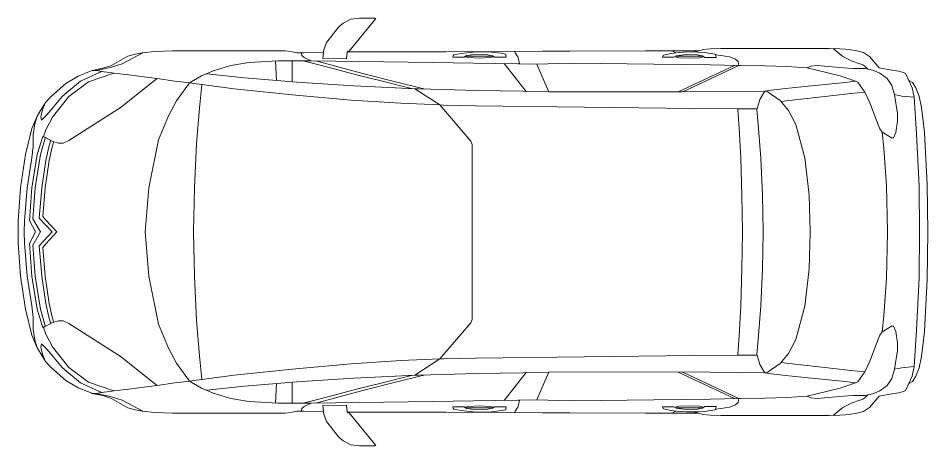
# Model space of a CAD drawing. Header units: millimetres. Extents: x -6000 to 28000, y -6000 to 27998.
# Drawn here: x 12302 to 16772, y 9802 to 11902 of the extents above; entities that cross this region are included whole.
import ezdxf

# ---------------------------------------------------------------- set-up
doc = ezdxf.new("R2010")
doc.units = ezdxf.units.MM
doc.header["$MEASUREMENT"] = 0
doc.layers.add('Interior - Furniture', color=7, linetype='Continuous')
doc.layers.add('Interior - Furniture _Pen_No__4', color=104, linetype='Continuous', lineweight=20, true_color=0x029e21)

# ---------------------------------------------------------------- blocks, each defined once
blk = doc.blocks.new('Minivan 18')
at = {"layer": 'Interior - Furniture _Pen_No__4', "linetype": 'Continuous'}
for p, q in [((666, 1025.7), (703.6, 1045.4)), ((826.2, 1048.7), (696, 887.9)), ((703.6, 1045.4), (746.8, 1050)), ((746.8, 1050), (823.2, 1049.6)), ((823.2, 1049.6), (826.2, 1048.7)), ((584.8, 931.2), (644.8, 1006.9)), ((644.8, 1006.9), (666, 1025.7)), ((569.6, 883.8), (570.9, 895.3)), ((570.9, 895.3), (584.8, 931.2)), ((2413.5, 889.8), (2436.1, 895.8)), ((2436.1, 895.8), (2469.1, 899.4)), ((2469.1, 899.4), (2522.5, 900.8)), ((2522.5, 900.8), (2588.4, 900.8)), ((2588.4, 900.8), (2672.2, 900.8)), ((2672.2, 900.8), (2770.1, 900.7)), ((2770.1, 900.7), (2865.3, 900.7)), ((2865.3, 900.7), (2965.6, 900.6)), ((2965.6, 900.6), (3054.9, 900.5)), ((3054.9, 900.5), (3075.4, 900.2)), ((3075.4, 900.2), (3078.4, 900.5)), ((3075.4, 900.2), (3122.4, 862)), ((3078.4, 900.5), (3134.4, 898)), ((3134.4, 898), (3184.1, 892.1)), ((-472.1, 817.9), (-391.5, 863.2)), ((-420.3, 825.6), (-318.5, 880.4)), ((-391.5, 863.2), (-362.4, 872.5)), ((-362.4, 872.5), (-322.2, 879.8)), ((-322.2, 879.8), (-318.5, 880.4)), ((-318.5, 880.4), (-261, 886.2)), ((-261, 886.2), (-173.1, 889.4)), ((-173.1, 889.4), (-73.6, 889.5)), ((-73.6, 889.5), (27.7, 889.5)), ((27.7, 889.5), (119.7, 889.5)), ((119.7, 889.5), (207, 889.5)), ((207, 889.5), (268.7, 889.5)), ((268.7, 889.5), (329.6, 889.6)), ((329.6, 889.6), (378.8, 889.2)), ((378.8, 889.2), (406.7, 886.1)), ((406.7, 886.1), (439.9, 880.4)), ((439.9, 880.4), (472.6, 880.6)), ((461.8, 874.8), (463.3, 880.6)), ((463, 867), (461.8, 874.8)), ((474.4, 857.7), (463, 867)), ((472.6, 880.6), (569.6, 883.8)), ((508.5, 840.2), (474.4, 857.7)), ((569.6, 883.8), (566.2, 852.6)), ((566.2, 852.6), (683, 850)), ((685.9, 885.2), (683, 850)), ((686, 886.1), (685.9, 885.2)), ((685.9, 885.2), (1171, 885.2)), ((686.1, 886.2), (686, 886.1)), ((696, 887.9), (686.1, 886.2)), ((1171, 885.2), (1504.1, 887)), ((1204.9, 859.5), (1207.4, 867.4)), ((1205.5, 858.8), (1205.2, 859)), ((1208.7, 859.3), (1205.5, 858.8)), ((1207.4, 867.4), (1210.8, 869.9)), ((1259.3, 858.8), (1208.7, 859.3)), ((1210.8, 869.9), (1246.1, 876.6)), ((1246.1, 876.6), (1273.2, 880.5)), ((1260.4, 858.6), (1259.3, 858.8)), ((1271.6, 866.3), (1260.4, 858.6)), ((1263.6, 860.3), (1282.2, 863.3)), ((1281.9, 856.3), (1263.6, 860.3)), ((1321.9, 872.6), (1271.6, 866.3)), ((1273.2, 880.5), (1322.8, 884.7)), ((1336, 854.5), (1281.9, 856.3)), ((1282.2, 863.3), (1337.4, 864.1)), ((1376.7, 870.5), (1321.9, 872.6)), ((1322.8, 884.7), (1377.2, 884.5)), ((1387.6, 856.4), (1336, 854.5)), ((1337.4, 864.1), (1389.3, 863.3)), ((1401.1, 865.7), (1376.7, 870.5)), ((1377.2, 884.5), (1409.2, 882.1)), ((1404, 860.3), (1387.6, 856.4)), ((1389.3, 863.3), (1404, 860.3)), ((1410.5, 858.6), (1401.1, 865.7)), ((1409.2, 882.1), (1442.7, 877.5)), ((1411.7, 858.5), (1410.5, 858.6)), ((1467, 858.7), (1411.7, 858.5)), ((1442.7, 877.5), (1465.8, 873)), ((1467, 858.7), (1465.8, 873)), ((1504.1, 887), (1510.9, 887)), ((1510.9, 887), (1646.3, 887.7)), ((1511.2, 876.1), (1510.9, 887)), ((1514.9, 874.9), (1511.2, 876.1)), ((1520.4, 867), (1514.9, 874.9)), ((1523.9, 860), (1520.4, 867)), ((1527.4, 848.8), (1523.9, 860)), ((1646.3, 887.7), (1778.8, 888.1)), ((1778.8, 888.1), (2152.1, 889.3)), ((2152.1, 889.3), (2273.3, 889.4)), ((2235.8, 858.7), (2238.3, 866.7)), ((2291.5, 858.1), (2235.8, 858.7)), ((2238.3, 866.7), (2241.7, 869.2)), ((2241.7, 869.2), (2277, 875.9)), ((2273.3, 889.4), (2281.5, 889.4)), ((2277, 875.9), (2304, 879.8)), ((2281.5, 889.4), (2413.5, 889.8)), ((2301.2, 879.4), (2281.5, 889.4)), ((2302.5, 865.6), (2291.5, 858.1)), ((2299.6, 860), (2316.5, 862.8)), ((2315.9, 856.1), (2299.6, 860)), ((2352.8, 871.9), (2302.5, 865.6)), ((2304, 879.8), (2353.6, 884)), ((2367.7, 854.5), (2315.9, 856.1)), ((2316.5, 862.8), (2369.6, 863.4)), ((2407.5, 869.8), (2352.8, 871.9)), ((2353.6, 884), (2408, 883.8)), ((2417.8, 856.1), (2367.7, 854.5)), ((2369.6, 863.4), (2419.7, 862.8)), ((2384.7, 883.9), (2413.5, 889.8)), ((2432, 865), (2407.5, 869.8)), ((2408, 883.8), (2440, 881.4)), ((2433, 859.9), (2417.8, 856.1)), ((2419.7, 862.8), (2433, 859.9)), ((2441.8, 857.6), (2432, 865)), ((2440, 881.4), (2473.6, 876.8)), ((2441.8, 857.6), (2498.4, 857.6)), ((2473.6, 876.8), (2493, 873)), ((2493, 873), (2495.7, 871.6)), ((2496.9, 870.2), (2495.7, 871.6)), ((2497.1, 866.7), (2496.9, 870.2)), ((2496.9, 869.7), (2522.9, 867.1)), ((2498.4, 857.6), (2497.1, 866.7)), ((2522.9, 867.1), (2565.5, 860)), ((2565.5, 860), (2594.7, 848.8)), ((3122.4, 862), (3166.7, 838.7)), ((3184.1, 892.1), (3222.8, 881.5)), ((3222.8, 881.5), (3252.3, 861.3)), ((3252.3, 861.3), (3299.6, 806.5)), ((-548.2, 792.5), (-477, 807.3)), ((-515.1, 803.8), (-472.1, 817.9)), ((-477, 807.3), (-420.3, 825.6)), ((114, 818.4), (27.2, 791.7)), ((203.2, 832.9), (114, 818.4)), ((132.7, 815.3), (132.8, 815.3)), ((344.9, 840.9), (203.2, 832.9)), ((333.3, 840.2), (338.7, 744.7)), ((498.2, 841.3), (344.9, 840.9)), ((416.3, 738.3), (416.3, 841.1)), ((469.4, 841.2), (603.6, 806.1)), ((498.2, 841.3), (508.5, 840.2)), ((1104.5, 832.7), (508.5, 840.2)), ((645.9, 809.1), (531.1, 839.9)), ((603.6, 806.1), (731.8, 772.6)), ((774.1, 775.9), (645.9, 809.1)), ((1308.6, 829.4), (1104.5, 832.7)), ((1524.4, 825.7), (1308.6, 829.4)), ((1458.1, 826.9), (1565.7, 690.7)), ((1524.4, 825.7), (1533.3, 825.5)), ((1533.3, 825.5), (1527.4, 848.8)), ((1599.3, 824.8), (1533.3, 825.5)), ((1671.3, 825.5), (1599.3, 824.8)), ((1628, 801.4), (1617.2, 825)), ((1723.7, 827.7), (1671.3, 825.5)), ((1798.2, 829.5), (1723.7, 827.7)), ((2193.2, 824.7), (1798.2, 829.5)), ((2332.4, 822.6), (2193.2, 824.7)), ((2589.1, 818), (2312.7, 687.7)), ((2469.9, 820.4), (2332.4, 822.6)), ((2341.7, 692.1), (2610.8, 817.6)), ((2610.8, 817.6), (2469.9, 820.4)), ((2594.7, 848.8), (2607.2, 837.2)), ((2607.2, 837.2), (2610.8, 817.6)), ((2610.8, 817.6), (2617.8, 818.1)), ((2738, 816.8), (2617.8, 818.1)), ((2845.8, 813.3), (2738, 816.8)), ((2946.2, 805.8), (2845.8, 813.3)), ((2946.2, 805.8), (2966, 815.1)), ((2946.2, 805.8), (3108, 767.6)), ((2966, 815.1), (2995.4, 818.5)), ((2995.4, 818.5), (3107.3, 808.1)), ((3107.3, 808.1), (3145.6, 804.3)), ((3166.7, 838.7), (3204.8, 826.2)), ((3204.8, 826.2), (3220.4, 820.5)), ((3220.4, 820.5), (3229.8, 815.2)), ((3229.8, 815.2), (3245, 800.3)), ((3299.6, 806.5), (3342.2, 797.7)), ((-652, 755.8), (-635.6, 765.8)), ((-635.6, 765.8), (-572.2, 790.7)), ((-623.8, 741.3), (-525.2, 786.6)), ((-585.3, 736.8), (-465, 778.2)), ((-572.2, 790.7), (-567.4, 792.7)), ((-567.4, 792.7), (-515.1, 803.8)), ((-558.5, 793.5), (-567.4, 792.7)), ((-549.3, 792.6), (-558.5, 793.5)), ((-548.2, 792.5), (-549.3, 792.6)), ((-520.3, 787.9), (-548.2, 792.5)), ((-525.2, 786.6), (-520.3, 787.9)), ((-459.6, 780.2), (-520.3, 787.9)), ((-465, 778.2), (-459.6, 780.2)), ((-388.6, 771.4), (-459.6, 780.2)), ((-388.6, 771.4), (-248.6, 753.1)), ((-89.2, 732.1), (-30, 767.1)), ((-30, 767.1), (-6.5, 777.3)), ((-25.4, 769), (-30, 767.1)), ((27.2, 791.7), (-6.5, 777.3)), ((-6.5, 777.3), (10.6, 775.5)), ((10.6, 775.5), (181.3, 757.7)), ((27.2, 791.7), (23.1, 790)), ((731.8, 772.6), (858.7, 740.2)), ((916.2, 739.9), (774.1, 775.9)), ((1642.5, 767), (1628, 801.4)), ((1656.9, 732.8), (1642.5, 767)), ((3108, 767.6), (3183.9, 740.8)), ((3145.6, 804.3), (3173.3, 803.2)), ((3173.3, 803.2), (3206, 802.9)), ((3206, 802.9), (3230.9, 802.4)), ((3230.9, 802.4), (3246.5, 800.1)), ((3246.5, 800.1), (3268.5, 795.2)), ((3268.5, 795.2), (3303.4, 779.8)), ((3303.4, 779.8), (3340.2, 754.3)), ((3342.2, 797.7), (3394.5, 789.6)), ((3394.5, 789.6), (3420.4, 784.1)), ((3420.4, 784.1), (3428.9, 778.3)), ((3428.9, 778.3), (3445.9, 744.7)), ((-767, 666.6), (-696, 729.1)), ((-713.3, 667.5), (-623.8, 741.3)), ((-696, 729.1), (-652, 755.8)), ((-682.4, 664.7), (-585.3, 736.8)), ((-283.4, 726.4), (-424.8, 612.6)), ((-248.6, 753.1), (-283.4, 726.4)), ((-160.7, 741.5), (-248.6, 753.1)), ((-160.6, 741.5), (-160.7, 741.5)), ((-89.2, 732.1), (-160.6, 741.5)), ((-89.2, 732.1), (-152.1, 643.6)), ((-89.2, 732.1), (131.1, 703.6)), ((-40.3, 608.3), (-29.1, 722.5)), ((181.3, 757.7), (438.7, 736.4)), ((438.7, 736.4), (719.4, 718.1)), ((719.4, 718.1), (956.4, 706.3)), ((858.7, 740.2), (1001.2, 704.5)), ((1062.1, 702.4), (916.2, 739.9)), ((1676.5, 689), (1656.9, 732.8)), ((2984.4, 719.5), (2839.2, 704.6)), ((3118.6, 732.7), (2984.4, 719.5)), ((3183.9, 740.8), (3118.6, 732.7)), ((3194.6, 736), (3183.9, 740.8)), ((3229.8, 686.9), (3194.6, 736)), ((3340.2, 754.3), (3363, 719.6)), ((3363, 719.6), (3375.9, 673)), ((3462.2, 708.5), (3445.9, 744.7)), ((3445.9, 744.7), (3463.7, 734.2)), ((3463.7, 734.2), (3479.3, 711.1)), ((131.1, 703.6), (415.8, 673.2)), ((415.8, 673.2), (705.4, 648)), ((956.4, 706.3), (1018.2, 703.9)), ((1018.2, 703.9), (1037.9, 703.1)), ((1018.2, 703.9), (1140.7, 623.7)), ((1037.9, 703.1), (1326.7, 694.7)), ((1326.7, 694.7), (1549.1, 691.1)), ((1549.1, 691.1), (1565.7, 690.7)), ((1565.7, 690.7), (1676.5, 689)), ((1676.5, 689), (2331.2, 687.6)), ((2331.2, 687.6), (2331.1, 687.6)), ((2331.2, 687.6), (2738.3, 692.1)), ((2341.7, 692.1), (2331.2, 687.6)), ((2331.2, 687.6), (2331.2, 687.6)), ((2738.3, 692.1), (2713.5, 651.3)), ((2738.3, 692.1), (2771.9, 696.3)), ((2738.3, 692.1), (2749.9, 690.3)), ((2814, 645.9), (2749.9, 690.3)), ((2839.2, 704.6), (2771.9, 696.3)), ((3033.1, 665.1), (3161.5, 679.7)), ((3161.5, 679.7), (3229.8, 686.9)), ((3229.8, 686.9), (3255.2, 631.7)), ((3374.2, 679.1), (3374.3, 679.1)), ((3374.3, 678.9), (3374.3, 678.9)), ((3411.4, 666.4), (3375.5, 674.5)), ((3390, 582), (3375.9, 673)), ((3462.2, 708.5), (3472.8, 661.4)), ((3479.3, 711.1), (3496.3, 667.7)), ((-820.6, 595.9), (-795.9, 635.4)), ((-795.9, 635.4), (-810.4, 605.1)), ((-795.9, 635.4), (-778, 656.2)), ((-789.9, 576.2), (-713.3, 667.5)), ((-778, 656.2), (-767, 666.6)), ((-762.4, 563.4), (-682.4, 664.7)), ((-152.1, 643.6), (-192.5, 570.1)), ((705.4, 648), (950.2, 631.9)), ((950.2, 631.9), (1140.7, 623.7)), ((2713.5, 651.3), (2700.6, 604.7)), ((2855.4, 596.1), (2814, 645.9)), ((2817.9, 641.2), (2885.3, 648.9)), ((2885.3, 648.9), (3033.1, 665.1)), ((3255.2, 631.7), (3281.9, 560.5)), ((3411.4, 666.4), (3472.8, 661.4)), ((3472.8, 661.4), (3484.1, 481.5)), ((3496.3, 667.7), (3507.6, 610.8)), ((-838.3, 569), (-820.6, 595.9)), ((-810.4, 605.1), (-818.8, 567)), ((-424.8, 612.6), (-682.1, 448.6)), ((-54.7, 433.9), (-40.3, 608.3)), ((1140.7, 623.7), (1293.4, 446.1)), ((1140.7, 623.7), (1158.9, 623.3)), ((1158.9, 623.3), (1316.9, 619.1)), ((1316.9, 619.1), (2387, 606.4)), ((2387, 606.4), (2605.3, 605.2)), ((2605.3, 605.2), (2605.1, 601.8)), ((2605.1, 601.8), (2612.1, 508.2)), ((2605.3, 605.2), (2700.6, 604.7)), ((2700.6, 604.7), (2698.9, 601.4)), ((2698.9, 601.4), (2707.3, 507.8)), ((2890.3, 527.6), (2855.4, 596.1)), ((3390, 582), (3390.5, 543.9)), ((3507.6, 610.8), (3523.1, 489)), ((-863.2, 507.5), (-838.3, 569)), ((-848.3, 531.9), (-838.3, 569)), ((-818.8, 567), (-817, 548.5)), ((-817, 548.5), (-789.9, 576.2)), ((-795.5, 501.8), (-762.4, 563.4)), ((-192.5, 570.1), (-241.3, 452.8)), ((3281.9, 560.5), (3303.7, 506.1)), ((3390.5, 543.9), (3381.4, 489.4)), ((-895.3, 379.8), (-863.2, 507.5)), ((-856.8, 478.7), (-848.3, 531.9)), ((-806.2, 468.6), (-795.5, 501.8)), ((2612.1, 508.2), (2620.9, 362.7)), ((2707.3, 507.8), (2718.6, 362.4)), ((2934.4, 364), (2890.3, 527.6)), ((3303.7, 506.1), (3314.6, 490.5)), ((-857.4, 443), (-856.8, 478.7)), ((-811.6, 464.7), (-837.8, 379.8)), ((-821.5, 379.8), (-798.1, 460.2)), ((-808.2, 469.3), (-811.6, 464.7)), ((-806.5, 468.8), (-808.2, 469.3)), ((-799.4, 464.9), (-806.5, 468.8)), ((-767.9, 448.3), (-799.4, 464.9)), ((-798.1, 460.2), (-799.4, 464.9)), ((-770.1, 448.4), (-771.4, 446.6)), ((-770.1, 448.4), (-767.9, 448.3)), ((-755.7, 443.1), (-767.9, 448.3)), ((-682.1, 448.6), (-709.8, 436.7)), ((-241.3, 452.8), (-288.5, 216.5)), ((3364.4, 460.8), (3314.6, 490.5)), ((3323.2, 411), (3314.6, 490.5)), ((3370.5, 462.7), (3364.4, 460.8)), ((3381.4, 489.4), (3370.5, 462.7)), ((3484.1, 481.5), (3497, 225.8)), ((3523.1, 489), (3536, 233.3)), ((-863.9, 363.4), (-857.9, 419.6)), ((-857.9, 419.6), (-857.4, 443)), ((-779.9, 418.2), (-794.4, 351.4)), ((-771.4, 446.6), (-779.9, 418.2)), ((-778, 351.4), (-763.5, 418.2)), ((-763.5, 418.2), (-757, 440.2)), ((-757, 440.2), (-755.7, 443.1)), ((-733.1, 436.6), (-755.7, 443.1)), ((-709.8, 436.7), (-733.1, 436.6)), ((-64.8, 216.9), (-54.7, 433.9)), ((1293.4, 446.1), (1300.8, 429.5)), ((1300.8, 0), (1300.8, 429.5)), ((3323.2, 411), (3335.5, 227.4)), ((-919.4, 217), (-895.3, 379.8)), ((-887.2, 217), (-863.9, 363.4)), ((-837.8, 379.8), (-864.2, 217)), ((-847.8, 217), (-821.5, 379.8)), ((2620.9, 362.7), (2626, 181.3)), ((2718.6, 362.4), (2726.5, 181.2)), ((2955.4, 180.7), (2934.4, 364)), ((-794.4, 351.4), (-815, 217)), ((-798.7, 217), (-778, 351.4)), ((3341, 4.1), (3335.5, 227.4)), ((3497, 225.8), (3499.1, 0)), ((3536, 233.3), (3539.2, 0)), ((-930.1, 54.3), (-919.4, 217)), ((-899.8, 54.3), (-887.2, 217)), ((-864.2, 217), (-875.8, 56.2)), ((-858.1, 64.3), (-847.8, 217)), ((-815, 217), (-827.7, 67.3)), ((-798.7, 217), (-810, 75.4)), ((-288.5, 216.5), (-307.1, 0)), ((-69.2, 0), (-64.8, 216.9)), ((2626, 181.3), (2628.1, 4.1)), ((2726.5, 181.2), (2729.9, 4.1)), ((2955.4, 180.7), (2961.1, 4.1)), ((-930.8, 4.1), (-930.1, 54.3)), ((-900.6, 4.1), (-899.8, 52.3)), ((-899.8, 52.3), (-899.8, 54.3)), ((-875.8, 56.2), (-845, 0)), ((-821.3, 0), (-858.1, 64.3)), ((-827.7, 67.3), (-764.3, 0)), ((-810, 75.4), (-810, 76)), ((-810, 75.4), (-810, 75.4)), ((-795.4, 58), (-810, 75.4)), ((-740.6, 0), (-795.4, 58)), ((-930.8, 0), (-930.8, 4.1)), ((-930.8, 0), (-930.8, -4.1)), ((-900.6, 0.2), (-900.6, 4.1)), ((-875.8, -56.2), (-845, 0)), ((-821.3, 0), (-858.1, -64.3)), ((-827.7, -67.3), (-764.3, 0)), ((-740.6, 0), (-795.4, -58)), ((-288.5, -216.5), (-307.1, 0)), ((-69.2, 0), (-64.8, -216.9)), ((2628.1, 4.1), (2628.1, 0)), ((2729.9, 4.1), (2729.9, 0)), ((2961.1, 4.1), (2961.1, 0)), ((3341, 0), (3341, 4.1)), ((-930.8, -4.1), (-930.1, -54.3)), ((-900.6, -0.2), (-900.6, -4.1)), ((-900.6, -4.1), (-899.8, -52.3)), ((1300.8, 0), (1300.8, -429.5)), ((2626, -181.3), (2628.1, -4.1)), ((2628.1, -4.1), (2628.1, 0)), ((2726.5, -181.2), (2729.9, -4.1)), ((2729.9, -4.1), (2729.9, 0)), ((2955.4, -180.7), (2961.1, -4.1)), ((2961.1, -4.1), (2961.1, 0)), ((3341, -4.1), (3335.5, -227.4)), ((3341, 0), (3341, -4.1)), ((3497, -225.8), (3499.1, 0)), ((3536, -233.3), (3539.2, 0)), ((-930.1, -54.3), (-919.4, -217)), ((-899.8, -52.3), (-899.8, -54.3)), ((-899.8, -54.3), (-887.2, -217)), ((-864.2, -217), (-875.8, -56.2)), ((-858.1, -64.3), (-847.8, -217)), ((-815, -217), (-827.7, -67.3)), ((-795.4, -58), (-810, -75.4)), ((-810, -75.4), (-810, -75.4)), ((-810, -75.4), (-810, -76)), ((-798.7, -217), (-810, -75.4)), ((-919.4, -217), (-895.3, -379.8)), ((-887.2, -217), (-863.9, -363.4)), ((-837.8, -379.8), (-864.2, -217)), ((-847.8, -217), (-821.5, -379.8)), ((-794.4, -351.4), (-815, -217)), ((-798.7, -217), (-778, -351.4)), ((-241.3, -452.8), (-288.5, -216.5)), ((-64.8, -216.9), (-54.7, -433.9)), ((2620.9, -362.7), (2626, -181.3)), ((2718.6, -362.4), (2726.5, -181.2)), ((2955.4, -180.7), (2934.4, -364)), ((3323.2, -411), (3335.5, -227.4)), ((3484.1, -481.5), (3497, -225.8)), ((3523.1, -489), (3536, -233.3)), ((-779.9, -418.2), (-794.4, -351.4)), ((-778, -351.4), (-763.5, -418.2)), ((-895.3, -379.8), (-863.2, -507.5)), ((-863.9, -363.4), (-857.9, -419.6)), ((-811.6, -464.7), (-837.8, -379.8)), ((-821.5, -379.8), (-798.1, -460.2)), ((2612.1, -508.2), (2620.9, -362.7)), ((2707.3, -507.8), (2718.6, -362.4)), ((2934.4, -364), (2890.3, -527.6)), ((-857.9, -419.6), (-857.4, -443)), ((-857.4, -443), (-856.8, -478.7)), ((-771.4, -446.6), (-779.9, -418.2)), ((-770.1, -448.4), (-771.4, -446.6)), ((-755.7, -443.1), (-767.9, -448.3)), ((-763.5, -418.2), (-757, -440.2)), ((-757, -440.2), (-755.7, -443.1)), ((-733.1, -436.6), (-755.7, -443.1)), ((-709.8, -436.7), (-733.1, -436.6)), ((-682.1, -448.6), (-709.8, -436.7)), ((-54.7, -433.9), (-40.3, -608.3)), ((1140.7, -623.7), (1293.4, -446.1)), ((1293.4, -446.1), (1300.8, -429.5)), ((3323.2, -411), (3314.6, -490.5)), ((-856.8, -478.7), (-848.3, -531.9)), ((-808.2, -469.3), (-811.6, -464.7)), ((-806.5, -468.8), (-808.2, -469.3)), ((-799.4, -464.9), (-806.5, -468.8)), ((-806.2, -468.6), (-795.5, -501.8)), ((-767.9, -448.3), (-799.4, -464.9)), ((-798.1, -460.2), (-799.4, -464.9)), ((-770.1, -448.4), (-767.9, -448.3)), ((-424.8, -612.6), (-682.1, -448.6)), ((-192.5, -570.1), (-241.3, -452.8)), ((3303.7, -506.1), (3314.6, -490.5)), ((3364.4, -460.8), (3314.6, -490.5)), ((3370.5, -462.7), (3364.4, -460.8)), ((3381.4, -489.4), (3370.5, -462.7)), ((3390.5, -543.9), (3381.4, -489.4)), ((3472.8, -661.4), (3484.1, -481.5)), ((3507.6, -610.8), (3523.1, -489)), ((-863.2, -507.5), (-838.3, -569)), ((-848.3, -531.9), (-838.3, -569)), ((-795.5, -501.8), (-762.4, -563.4)), ((2605.1, -601.8), (2612.1, -508.2)), ((2698.9, -601.4), (2707.3, -507.8)), ((2890.3, -527.6), (2855.4, -596.1)), ((3281.9, -560.5), (3303.7, -506.1)), ((-838.3, -569), (-820.6, -595.9)), ((-818.8, -567), (-817, -548.5)), ((-810.4, -605.1), (-818.8, -567)), ((-817, -548.5), (-789.9, -576.2)), ((-789.9, -576.2), (-713.3, -667.5)), ((-762.4, -563.4), (-682.4, -664.7)), ((-152.1, -643.6), (-192.5, -570.1)), ((3255.2, -631.7), (3281.9, -560.5)), ((3390, -582), (3390.5, -543.9)), ((-820.6, -595.9), (-795.9, -635.4)), ((-795.9, -635.4), (-810.4, -605.1)), ((-283.4, -726.4), (-424.8, -612.6)), ((-40.3, -608.3), (-29.1, -722.5)), ((950.2, -631.9), (1140.7, -623.7)), ((1018.2, -703.9), (1140.7, -623.7)), ((1140.7, -623.7), (1158.9, -623.3)), ((1158.9, -623.3), (1316.9, -619.1)), ((1316.9, -619.1), (2387, -606.4)), ((2387, -606.4), (2605.3, -605.2)), ((2605.3, -605.2), (2605.1, -601.8)), ((2605.3, -605.2), (2700.6, -604.7)), ((2700.6, -604.7), (2698.9, -601.4)), ((2713.5, -651.3), (2700.6, -604.7)), ((2855.4, -596.1), (2814, -645.9)), ((3390, -582), (3375.9, -673)), ((3496.3, -667.7), (3507.6, -610.8)), ((-795.9, -635.4), (-778, -656.2)), ((-778, -656.2), (-767, -666.6)), ((-767, -666.6), (-696, -729.1)), ((-713.3, -667.5), (-623.8, -741.3)), ((-682.4, -664.7), (-585.3, -736.8)), ((-89.2, -732.1), (-152.1, -643.6)), ((415.8, -673.2), (705.4, -648)), ((705.4, -648), (950.2, -631.9)), ((2738.3, -692.1), (2713.5, -651.3)), ((2814, -645.9), (2749.9, -690.3)), ((2817.9, -641.2), (2885.3, -648.9)), ((2885.3, -648.9), (3033.1, -665.1)), ((3033.1, -665.1), (3161.5, -679.7)), ((3229.8, -686.9), (3255.2, -631.7)), ((3411.4, -666.4), (3375.5, -674.5)), ((3411.4, -666.4), (3472.8, -661.4)), ((3462.2, -708.5), (3472.8, -661.4)), ((3479.3, -711.1), (3496.3, -667.7)), ((-89.2, -732.1), (131.1, -703.6)), ((131.1, -703.6), (415.8, -673.2)), ((719.4, -718.1), (956.4, -706.3)), ((858.7, -740.2), (1001.2, -704.5)), ((1062.1, -702.4), (916.2, -739.9)), ((956.4, -706.3), (1018.2, -703.9)), ((1018.2, -703.9), (1037.9, -703.1)), ((1037.9, -703.1), (1326.7, -694.7)), ((1326.7, -694.7), (1549.1, -691.1)), ((1458.1, -826.9), (1565.7, -690.7)), ((1549.1, -691.1), (1565.7, -690.7)), ((1565.7, -690.7), (1676.5, -689)), ((1676.5, -689), (1656.9, -732.8)), ((1676.5, -689), (2331.2, -687.6)), ((2589.1, -818), (2312.7, -687.7)), ((2331.2, -687.6), (2331.1, -687.6)), ((2331.2, -687.6), (2738.3, -692.1)), ((2341.7, -692.1), (2331.2, -687.6)), ((2331.2, -687.6), (2331.2, -687.6)), ((2341.7, -692.1), (2610.8, -817.6)), ((2738.3, -692.1), (2749.9, -690.3)), ((2738.3, -692.1), (2771.9, -696.3)), ((2839.2, -704.6), (2771.9, -696.3)), ((2984.4, -719.5), (2839.2, -704.6)), ((3161.5, -679.7), (3229.8, -686.9)), ((3229.8, -686.9), (3194.6, -736)), ((3363, -719.6), (3375.9, -673)), ((3374.2, -679.1), (3374.3, -679.1)), ((3374.3, -678.9), (3374.3, -678.9)), ((3462.2, -708.5), (3445.9, -744.7)), ((3463.7, -734.2), (3479.3, -711.1)), ((-696, -729.1), (-652, -755.8)), ((-652, -755.8), (-635.6, -765.8)), ((-623.8, -741.3), (-525.2, -786.6)), ((-585.3, -736.8), (-465, -778.2)), ((-388.6, -771.4), (-248.6, -753.1)), ((-248.6, -753.1), (-283.4, -726.4)), ((-160.7, -741.5), (-248.6, -753.1)), ((-160.6, -741.5), (-160.7, -741.5)), ((-89.2, -732.1), (-160.6, -741.5)), ((-89.2, -732.1), (-30, -767.1)), ((10.6, -775.5), (181.3, -757.7)), ((181.3, -757.7), (438.7, -736.4)), ((333.3, -840.2), (338.7, -744.7)), ((416.3, -738.3), (416.3, -841.1)), ((438.7, -736.4), (719.4, -718.1)), ((731.8, -772.6), (858.7, -740.2)), ((916.2, -739.9), (774.1, -775.9)), ((1656.9, -732.8), (1642.5, -767)), ((3118.6, -732.7), (2984.4, -719.5)), ((3108, -767.6), (3183.9, -740.8)), ((3183.9, -740.8), (3118.6, -732.7)), ((3194.6, -736), (3183.9, -740.8)), ((3303.4, -779.8), (3340.2, -754.3)), ((3340.2, -754.3), (3363, -719.6)), ((3428.9, -778.3), (3445.9, -744.7)), ((3445.9, -744.7), (3463.7, -734.2)), ((-635.6, -765.8), (-572.2, -790.7)), ((-572.2, -790.7), (-567.4, -792.7)), ((-558.5, -793.5), (-567.4, -792.7)), ((-567.4, -792.7), (-515.1, -803.8)), ((-549.3, -792.6), (-558.5, -793.5)), ((-548.2, -792.5), (-549.3, -792.6)), ((-520.3, -787.9), (-548.2, -792.5)), ((-548.2, -792.5), (-477, -807.3)), ((-525.2, -786.6), (-520.3, -787.9)), ((-459.6, -780.2), (-520.3, -787.9)), ((-515.1, -803.8), (-472.1, -817.9)), ((-465, -778.2), (-459.6, -780.2)), ((-388.6, -771.4), (-459.6, -780.2)), ((-30, -767.1), (-6.5, -777.3)), ((-25.4, -769), (-30, -767.1)), ((-6.5, -777.3), (10.6, -775.5)), ((27.2, -791.7), (-6.5, -777.3)), ((27.2, -791.7), (23.1, -790)), ((114, -818.4), (27.2, -791.7)), ((603.6, -806.1), (731.8, -772.6)), ((774.1, -775.9), (645.9, -809.1)), ((1628, -801.4), (1617.2, -825)), ((1642.5, -767), (1628, -801.4)), ((2946.2, -805.8), (3108, -767.6)), ((3107.3, -808.1), (3145.6, -804.3)), ((3145.6, -804.3), (3173.3, -803.2)), ((3173.3, -803.2), (3206, -802.9)), ((3206, -802.9), (3230.9, -802.4)), ((3229.8, -815.2), (3245, -800.3)), ((3230.9, -802.4), (3246.5, -800.1)), ((3246.5, -800.1), (3268.5, -795.2)), ((3268.5, -795.2), (3303.4, -779.8)), ((3299.6, -806.5), (3342.2, -797.7)), ((3342.2, -797.7), (3394.5, -789.6)), ((3394.5, -789.6), (3420.4, -784.1)), ((3420.4, -784.1), (3428.9, -778.3)), ((-477, -807.3), (-420.3, -825.6)), ((-472.1, -817.9), (-391.5, -863.2)), ((-420.3, -825.6), (-318.5, -880.4)), ((203.2, -832.9), (114, -818.4)), ((132.7, -815.3), (132.8, -815.3)), ((344.9, -840.9), (203.2, -832.9)), ((498.2, -841.3), (344.9, -840.9)), ((469.4, -841.2), (603.6, -806.1)), ((508.5, -840.2), (474.4, -857.7)), ((498.2, -841.3), (508.5, -840.2)), ((1104.5, -832.7), (508.5, -840.2)), ((645.9, -809.1), (531.1, -839.9)), ((1308.6, -829.4), (1104.5, -832.7)), ((1524.4, -825.7), (1308.6, -829.4)), ((1527.4, -848.8), (1523.9, -860)), ((1524.4, -825.7), (1533.3, -825.5)), ((1533.3, -825.5), (1527.4, -848.8)), ((1599.3, -824.8), (1533.3, -825.5)), ((1671.3, -825.5), (1599.3, -824.8)), ((1723.7, -827.7), (1671.3, -825.5)), ((1798.2, -829.5), (1723.7, -827.7)), ((2193.2, -824.7), (1798.2, -829.5)), ((2332.4, -822.6), (2193.2, -824.7)), ((2469.9, -820.4), (2332.4, -822.6)), ((2610.8, -817.6), (2469.9, -820.4)), ((2565.5, -860), (2594.7, -848.8)), ((2594.7, -848.8), (2607.2, -837.2)), ((2607.2, -837.2), (2610.8, -817.6)), ((2610.8, -817.6), (2617.8, -818.1)), ((2738, -816.8), (2617.8, -818.1)), ((2845.8, -813.3), (2738, -816.8)), ((2946.2, -805.8), (2845.8, -813.3)), ((2946.2, -805.8), (2966, -815.1)), ((2966, -815.1), (2995.4, -818.5)), ((2995.4, -818.5), (3107.3, -808.1)), ((3122.4, -862), (3166.7, -838.7)), ((3166.7, -838.7), (3204.8, -826.2)), ((3204.8, -826.2), (3220.4, -820.5)), ((3220.4, -820.5), (3229.8, -815.2)), ((3252.3, -861.3), (3299.6, -806.5)), ((-391.5, -863.2), (-362.4, -872.5)), ((-362.4, -872.5), (-322.2, -879.8)), ((-322.2, -879.8), (-318.5, -880.4)), ((-318.5, -880.4), (-261, -886.2)), ((-261, -886.2), (-173.1, -889.4)), ((-173.1, -889.4), (-73.6, -889.5)), ((-73.6, -889.5), (27.7, -889.5)), ((27.7, -889.5), (119.7, -889.5)), ((119.7, -889.5), (207, -889.5)), ((207, -889.5), (268.7, -889.5)), ((268.7, -889.5), (329.6, -889.6)), ((329.6, -889.6), (378.8, -889.2)), ((378.8, -889.2), (406.7, -886.1)), ((406.7, -886.1), (439.9, -880.4)), ((439.9, -880.4), (472.6, -880.6)), ((463, -867), (461.8, -874.8)), ((461.8, -874.8), (463.3, -880.6)), ((474.4, -857.7), (463, -867)), ((472.6, -880.6), (569.6, -883.8)), ((566.2, -852.6), (683, -850)), ((569.6, -883.8), (566.2, -852.6)), ((569.6, -883.8), (570.9, -895.3)), ((685.9, -885.2), (683, -850)), ((686, -886.1), (685.9, -885.2)), ((685.9, -885.2), (1171, -885.2)), ((686.1, -886.2), (686, -886.1)), ((696, -887.9), (686.1, -886.2)), ((826.2, -1048.7), (696, -887.9)), ((1171, -885.2), (1504.1, -887)), ((1204.9, -859.5), (1207.4, -867.4)), ((1205.5, -858.8), (1205.2, -859)), ((1208.7, -859.3), (1205.5, -858.8)), ((1207.4, -867.4), (1210.8, -869.9)), ((1259.3, -858.8), (1208.7, -859.3)), ((1210.8, -869.9), (1246.1, -876.6)), ((1246.1, -876.6), (1273.2, -880.5)), ((1260.4, -858.6), (1259.3, -858.8)), ((1271.6, -866.3), (1260.4, -858.6)), ((1281.9, -856.3), (1263.6, -860.3)), ((1263.6, -860.3), (1282.2, -863.3)), ((1321.9, -872.6), (1271.6, -866.3)), ((1273.2, -880.5), (1322.8, -884.7)), ((1336, -854.5), (1281.9, -856.3)), ((1282.2, -863.3), (1337.4, -864.1)), ((1376.7, -870.5), (1321.9, -872.6)), ((1322.8, -884.7), (1377.2, -884.5)), ((1387.6, -856.4), (1336, -854.5)), ((1337.4, -864.1), (1389.3, -863.3)), ((1401.1, -865.7), (1376.7, -870.5)), ((1377.2, -884.5), (1409.2, -882.1)), ((1404, -860.3), (1387.6, -856.4)), ((1389.3, -863.3), (1404, -860.3)), ((1410.5, -858.6), (1401.1, -865.7)), ((1409.2, -882.1), (1442.7, -877.5)), ((1411.7, -858.5), (1410.5, -858.6)), ((1467, -858.7), (1411.7, -858.5)), ((1442.7, -877.5), (1465.8, -873)), ((1467, -858.7), (1465.8, -873)), ((1504.1, -887), (1510.9, -887)), ((1511.2, -876.1), (1510.9, -887)), ((1510.9, -887), (1646.3, -887.7)), ((1514.9, -874.9), (1511.2, -876.1)), ((1520.4, -867), (1514.9, -874.9)), ((1523.9, -860), (1520.4, -867)), ((1646.3, -887.7), (1778.8, -888.1)), ((1778.8, -888.1), (2152.1, -889.3)), ((2152.1, -889.3), (2273.3, -889.4)), ((2291.5, -858.1), (2235.8, -858.7)), ((2235.8, -858.7), (2238.3, -866.7)), ((2238.3, -866.7), (2241.7, -869.2)), ((2241.7, -869.2), (2277, -875.9)), ((2273.3, -889.4), (2281.5, -889.4)), ((2277, -875.9), (2304, -879.8)), ((2301.2, -879.4), (2281.5, -889.4)), ((2281.5, -889.4), (2413.5, -889.8)), ((2302.5, -865.6), (2291.5, -858.1)), ((2315.9, -856.1), (2299.6, -860)), ((2299.6, -860), (2316.5, -862.8)), ((2352.8, -871.9), (2302.5, -865.6)), ((2304, -879.8), (2353.6, -884)), ((2367.7, -854.5), (2315.9, -856.1)), ((2316.5, -862.8), (2369.6, -863.4)), ((2407.5, -869.8), (2352.8, -871.9)), ((2353.6, -884), (2408, -883.8)), ((2417.8, -856.1), (2367.7, -854.5)), ((2369.6, -863.4), (2419.7, -862.8)), ((2384.7, -883.9), (2413.5, -889.8)), ((2432, -865), (2407.5, -869.8)), ((2408, -883.8), (2440, -881.4)), ((2413.5, -889.8), (2436.1, -895.8)), ((2433, -859.9), (2417.8, -856.1)), ((2419.7, -862.8), (2433, -859.9)), ((2441.8, -857.6), (2432, -865)), ((2440, -881.4), (2473.6, -876.8)), ((2441.8, -857.6), (2498.4, -857.6)), ((2473.6, -876.8), (2493, -873)), ((2493, -873), (2495.7, -871.6)), ((2496.9, -870.2), (2495.7, -871.6)), ((2497.1, -866.7), (2496.9, -870.2)), ((2496.9, -869.7), (2522.9, -867.1)), ((2498.4, -857.6), (2497.1, -866.7)), ((2522.9, -867.1), (2565.5, -860)), ((3075.4, -900.2), (3122.4, -862)), ((3134.4, -898), (3184.1, -892.1)), ((3184.1, -892.1), (3222.8, -881.5)), ((3222.8, -881.5), (3252.3, -861.3)), ((570.9, -895.3), (584.8, -931.2)), ((584.8, -931.2), (644.8, -1006.9)), ((2436.1, -895.8), (2469.1, -899.4)), ((2469.1, -899.4), (2522.5, -900.8)), ((2522.5, -900.8), (2588.4, -900.8)), ((2588.4, -900.8), (2672.2, -900.8)), ((2672.2, -900.8), (2770.1, -900.7)), ((2770.1, -900.7), (2865.3, -900.7)), ((2865.3, -900.7), (2965.6, -900.6)), ((2965.6, -900.6), (3054.9, -900.5)), ((3054.9, -900.5), (3075.4, -900.2)), ((3075.4, -900.2), (3078.4, -900.5)), ((3078.4, -900.5), (3134.4, -898)), ((644.8, -1006.9), (666, -1025.7)), ((666, -1025.7), (703.6, -1045.4)), ((703.6, -1045.4), (746.8, -1050)), ((746.8, -1050), (823.2, -1049.6)), ((823.2, -1049.6), (826.2, -1048.7))]:
    blk.add_line(p, q, dxfattribs=at)

msp = doc.modelspace()

# ---------------------------------------------------------------- block references
at = {"layer": 'Interior - Furniture', "color": 104, "linetype": 'Continuous', "lineweight": 20, "true_color": 0x029e21, "zscale": 1000}
msp.add_blockref('Minivan 18', (13232.6, 10851.9), dxfattribs=at)

doc.saveas('drawing.dxf')
